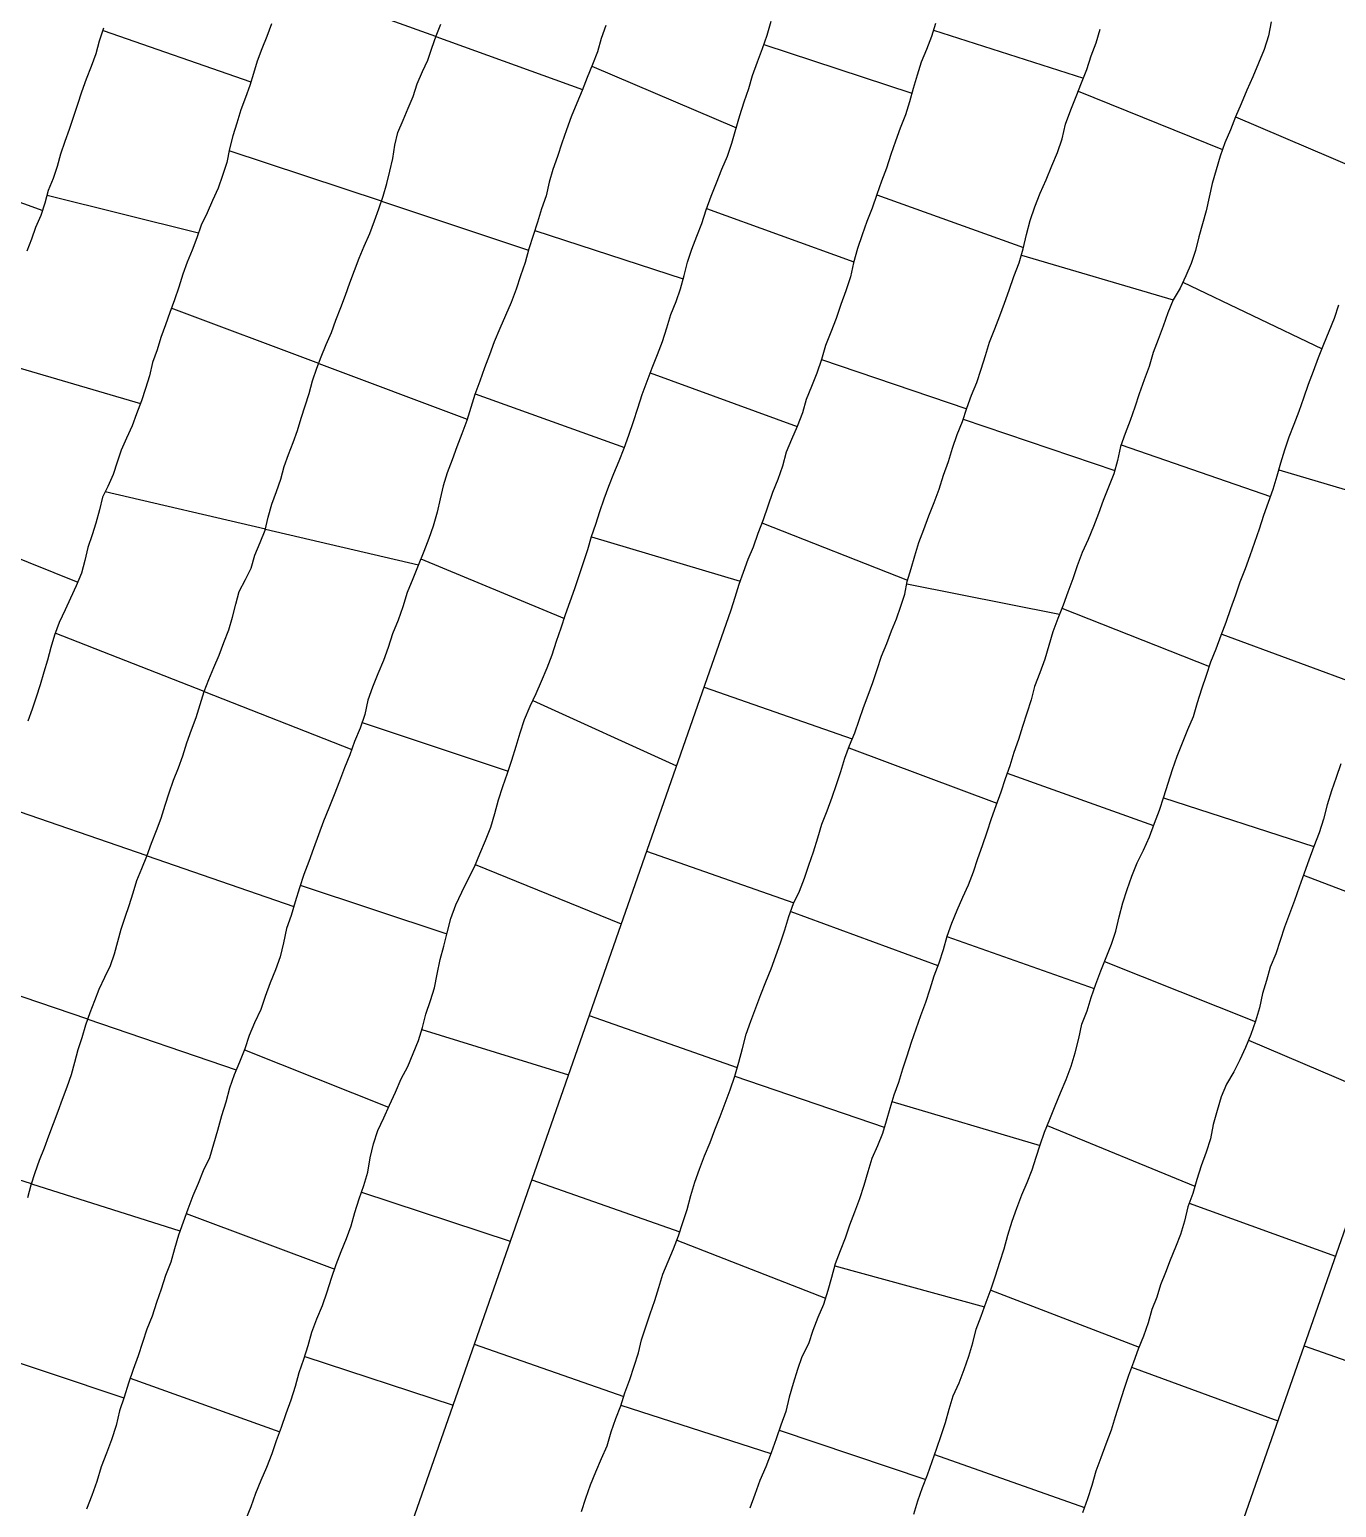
# Model space of a CAD drawing. Extents: x 703186 to 703989, y 1560402 to 1561368.
# Drawn here: x 703779.65 to 703817.19, y 1560447.54 to 1560489.99 of the extents above; entities that cross this region are included whole.
import ezdxf

# ---------------------------------------------------------------- set-up
doc = ezdxf.new("R2010")
doc.units = 0
doc.layers.add('10124_2002_REAL', color=30, linetype='Continuous')
doc.layers.add('AGROCAD PLL', color=7, linetype='Continuous')

msp = doc.modelspace()

# ---------------------------------------------------------------- linework, layer by layer
at = {"layer": '10124_2002_REAL'}
for points in [[(703813.668, 1560444.7559), (703842.9533, 1560528.3916), (703843.0714, 1560528.7292), (703843.1936, 1560529.0752), (703843.3265, 1560529.4408), (703843.4601, 1560529.786), (703843.5855, 1560530.1479), (703843.6998, 1560530.5166), (703843.8249, 1560530.8651), (703843.9325, 1560531.224), (703844.0522, 1560531.6025), (703844.157, 1560531.975), (703844.2707, 1560532.332), (703844.4293, 1560532.7102)], [(703779.5822, 1560483.6328), (703779.7164, 1560483.9733), (703779.829, 1560484.3087), (703779.9832, 1560484.6564), (703780.1024, 1560485.009), (703780.1924, 1560485.3711), (703780.3339, 1560485.717), (703780.453, 1560486.0605), (703780.5503, 1560486.4191), (703780.6688, 1560486.7784), (703780.7994, 1560487.1294), (703780.9175, 1560487.4946), (703781.0372, 1560487.8439), (703781.1557, 1560488.2015), (703781.2858, 1560488.5704), (703781.4331, 1560488.936), (703781.5608, 1560489.303), (703781.6613, 1560489.668), (703781.7874, 1560490.0324)], [(703786.5969, 1560490.1495), (703786.4625, 1560489.7871), (703786.3202, 1560489.4304), (703786.1888, 1560489.0827), (703786.0853, 1560488.7279), (703785.9753, 1560488.3847), (703785.8499, 1560488.0362), (703785.7222, 1560487.6834), (703785.6028, 1560487.2948), (703785.4861, 1560486.9358), (703785.397, 1560486.557), (703785.314, 1560486.1653), (703785.1898, 1560485.796), (703785.0681, 1560485.4293), (703784.9067, 1560485.0785), (703784.7525, 1560484.7198), (703784.5763, 1560484.3674), (703784.4584, 1560484.0038), (703784.3248, 1560483.6516), (703784.1799, 1560483.3051), (703784.0538, 1560482.9573), (703783.9381, 1560482.5868), (703783.809, 1560482.2211), (703783.6788, 1560481.8638), (703783.5548, 1560481.5068), (703783.4255, 1560481.1453), (703783.3118, 1560480.7838), (703783.181, 1560480.4239), (703783.0932, 1560480.0359), (703782.981, 1560479.6784), (703782.8651, 1560479.3238), (703782.7238, 1560478.9508), (703782.5963, 1560478.5998), (703782.4303, 1560478.2544), (703782.2831, 1560477.9075), (703782.1707, 1560477.5593), (703782.0517, 1560477.2043), (703781.903, 1560476.8625), (703781.7435, 1560476.5555), (703781.6594, 1560476.1939), (703781.5584, 1560475.8117), (703781.4472, 1560475.4702), (703781.3271, 1560475.1054), (703781.2368, 1560474.732), (703781.138, 1560474.3677), (703780.9892, 1560474.0049), (703780.8291, 1560473.6518), (703780.6722, 1560473.3157), (703780.5044, 1560472.9556), (703780.3643, 1560472.5934), (703780.265, 1560472.2357), (703780.1693, 1560471.8746), (703780.0561, 1560471.5248), (703779.9567, 1560471.1693), (703779.8444, 1560470.8126), (703779.7285, 1560470.4625), (703779.6, 1560470.1174)], [(703779.6023, 1560456.4382), (703779.6945, 1560456.8005), (703779.8084, 1560457.1608), (703779.9401, 1560457.5121), (703780.0789, 1560457.8625), (703780.2054, 1560458.2117), (703780.338, 1560458.564), (703780.4724, 1560458.917), (703780.5997, 1560459.268), (703780.7266, 1560459.621), (703780.8516, 1560459.97), (703780.9459, 1560460.3255), (703781.051, 1560460.6854), (703781.1657, 1560461.038), (703781.2704, 1560461.3968), (703781.3928, 1560461.7562), (703781.5241, 1560462.0978), (703781.6499, 1560462.4257), (703781.8089, 1560462.7713), (703781.9778, 1560463.1002), (703782.0856, 1560463.4415), (703782.1879, 1560463.7896), (703782.2843, 1560464.147), (703782.3929, 1560464.4887), (703782.5149, 1560464.8288), (703782.6255, 1560465.1867), (703782.732, 1560465.5417), (703782.8736, 1560465.8896), (703783.0204, 1560466.2423), (703783.151, 1560466.6213), (703783.2987, 1560466.9758), (703783.4263, 1560467.3377), (703783.5438, 1560467.7056), (703783.6604, 1560468.0661), (703783.7866, 1560468.4302), (703783.9248, 1560468.7771), (703784.0537, 1560469.1277), (703784.1659, 1560469.4993), (703784.2978, 1560469.8712), (703784.4387, 1560470.2304), (703784.5546, 1560470.5979), (703784.6612, 1560470.9687), (703784.798, 1560471.3176), (703784.947, 1560471.6619), (703785.0946, 1560472.0211), (703785.2307, 1560472.3844), (703785.3741, 1560472.744), (703785.4808, 1560473.1126), (703785.5801, 1560473.4785), (703785.6691, 1560473.8472), (703785.8503, 1560474.195), (703786.017, 1560474.5194), (703786.1258, 1560474.8901), (703786.277, 1560475.2515), (703786.4173, 1560475.6028), (703786.5042, 1560475.9769), (703786.6104, 1560476.3581), (703786.7478, 1560476.7141), (703786.8675, 1560477.0758), (703786.9608, 1560477.4327), (703787.0925, 1560477.7776), (703787.2212, 1560478.1221), (703787.3424, 1560478.4721), (703787.4565, 1560478.8223), (703787.5648, 1560479.1818), (703787.6855, 1560479.5376), (703787.7813, 1560479.8973), (703787.9064, 1560480.257), (703788.0315, 1560480.5905), (703788.1679, 1560480.937), (703788.3215, 1560481.2863), (703788.452, 1560481.6377), (703788.5944, 1560482.007), (703788.7211, 1560482.3561), (703788.8503, 1560482.7084), (703788.9819, 1560483.0692), (703789.1174, 1560483.4211), (703789.2609, 1560483.7692), (703789.4253, 1560484.1294), (703789.5593, 1560484.4889), (703789.6878, 1560484.8401), (703789.8083, 1560485.2024), (703789.9107, 1560485.5659), (703789.9959, 1560485.9174), (703790.0843, 1560486.2804), (703790.1469, 1560486.6622), (703790.2337, 1560487.0312), (703790.3825, 1560487.3856), (703790.5294, 1560487.7262), (703790.6686, 1560488.0667), (703790.7863, 1560488.4298), (703790.9357, 1560488.778), (703791.0918, 1560489.1058), (703791.2052, 1560489.4566), (703791.3315, 1560489.8066), (703791.4675, 1560490.1425)], [(703796.2014, 1560490.1085), (703796.07, 1560489.735), (703795.9605, 1560489.3494), (703795.8202, 1560488.9789), (703795.6648, 1560488.6137), (703795.529, 1560488.2393), (703795.3693, 1560487.8692), (703795.2095, 1560487.4836), (703795.0741, 1560487.1022), (703794.9428, 1560486.727), (703794.8114, 1560486.3449), (703794.6855, 1560485.9685), (703794.5811, 1560485.6042), (703794.4883, 1560485.2134), (703794.3552, 1560484.835), (703794.2387, 1560484.4565), (703794.1136, 1560484.0727), (703793.9939, 1560483.6881), (703793.8888, 1560483.297), (703793.7522, 1560482.9151), (703793.626, 1560482.53), (703793.4859, 1560482.1488), (703793.3226, 1560481.7723), (703793.1625, 1560481.4005), (703793.0013, 1560481.0198), (703792.8604, 1560480.6454), (703792.718, 1560480.2669), (703792.5826, 1560479.8885), (703792.4455, 1560479.5072), (703792.3226, 1560479.1292), (703792.2111, 1560478.7529), (703792.0665, 1560478.3755), (703791.9257, 1560478.0034), (703791.7854, 1560477.6315), (703791.6488, 1560477.257), (703791.5296, 1560476.8838), (703791.4458, 1560476.5105), (703791.361, 1560476.1198), (703791.2432, 1560475.7181), (703791.1212, 1560475.3635), (703790.9763, 1560474.9956), (703790.8102, 1560474.594), (703790.6583, 1560474.2091), (703790.5, 1560473.821), (703790.3774, 1560473.4084), (703790.2379, 1560473.0182), (703790.0743, 1560472.6255), (703789.9493, 1560472.2387), (703789.8187, 1560471.8653), (703789.6549, 1560471.4773), (703789.5025, 1560471.0979), (703789.3698, 1560470.7238), (703789.2795, 1560470.3129), (703789.1488, 1560469.9204), (703788.9864, 1560469.5349), (703788.849, 1560469.1571), (703788.6976, 1560468.7765), (703788.5565, 1560468.401), (703788.3968, 1560468.0057), (703788.2448, 1560467.6223), (703788.0964, 1560467.2458), (703787.9464, 1560466.8548), (703787.8098, 1560466.4674), (703787.6689, 1560466.0858), (703787.5309, 1560465.7177), (703787.4041, 1560465.3349), (703787.2837, 1560464.9352), (703787.1647, 1560464.5432), (703787.0273, 1560464.1696), (703786.9483, 1560463.7518), (703786.8475, 1560463.3498), (703786.711, 1560462.9797), (703786.5589, 1560462.6075), (703786.4228, 1560462.2087), (703786.2925, 1560461.8346), (703786.1151, 1560461.4538), (703785.9543, 1560461.0908), (703785.8338, 1560460.7107), (703785.6785, 1560460.3224), (703785.5243, 1560459.9618), (703785.3976, 1560459.5801), (703785.2881, 1560459.1736), (703785.1593, 1560458.7852), (703785.0506, 1560458.3679), (703784.9387, 1560457.9695), (703784.8192, 1560457.5827), (703784.6378, 1560457.2072), (703784.4896, 1560456.8451), (703784.3449, 1560456.486), (703784.2, 1560456.1051), (703784.06, 1560455.7321), (703783.9242, 1560455.3565), (703783.8148, 1560454.9655), (703783.7095, 1560454.5796), (703783.5581, 1560454.1937), (703783.4353, 1560453.8082), (703783.299, 1560453.4185), (703783.1674, 1560453.0299), (703783.0216, 1560452.6584), (703782.8905, 1560452.2756), (703782.7665, 1560451.8868), (703782.6305, 1560451.4964), (703782.4904, 1560451.1056), (703782.365, 1560450.7067), (703782.2309, 1560450.3101), (703782.1331, 1560449.8941), (703782.0044, 1560449.4802), (703781.8564, 1560449.0909), (703781.7113, 1560448.7028), (703781.5821, 1560448.2808), (703781.4358, 1560447.8821), (703781.2824, 1560447.4888)], [(703785.8672, 1560447.1853), (703786.0112, 1560447.5585), (703786.1498, 1560447.9471), (703786.3046, 1560448.3201), (703786.4645, 1560448.6948), (703786.6162, 1560449.0822), (703786.7478, 1560449.4616), (703786.8864, 1560449.8449), (703787.0234, 1560450.239), (703787.1669, 1560450.626), (703787.2937, 1560451.019), (703787.3905, 1560451.4119), (703787.5262, 1560451.7938), (703787.6552, 1560452.187), (703787.758, 1560452.5719), (703787.8984, 1560452.9565), (703788.067, 1560453.3322), (703788.1971, 1560453.7248), (703788.3277, 1560454.1232), (703788.4618, 1560454.51), (703788.5979, 1560454.8832), (703788.7537, 1560455.2599), (703788.888, 1560455.6294), (703788.9968, 1560456.007), (703789.1224, 1560456.4007), (703789.2489, 1560456.7824), (703789.3642, 1560457.1657), (703789.4312, 1560457.578), (703789.5331, 1560457.9816), (703789.655, 1560458.3626), (703789.8263, 1560458.7247), (703789.9882, 1560459.0952), (703790.1646, 1560459.4615), (703790.3239, 1560459.8439), (703790.5141, 1560460.202), (703790.6726, 1560460.579), (703790.8222, 1560460.949), (703790.9365, 1560461.3197), (703791.033, 1560461.7063), (703791.1705, 1560462.0974), (703791.2814, 1560462.4584), (703791.3594, 1560462.8517), (703791.4473, 1560463.2711), (703791.5469, 1560463.6581), (703791.6481, 1560464.0433), (703791.7523, 1560464.4513), (703791.8924, 1560464.8437), (703792.0656, 1560465.2126), (703792.249, 1560465.5798), (703792.4286, 1560465.9359), (703792.5815, 1560466.3121), (703792.7467, 1560466.6949), (703792.9017, 1560467.0796), (703793.0146, 1560467.4692), (703793.1238, 1560467.8571), (703793.244, 1560468.2455), (703793.3756, 1560468.6229), (703793.5052, 1560468.9994), (703793.6282, 1560469.4009), (703793.746, 1560469.7869), (703793.8668, 1560470.1732), (703794.0345, 1560470.5494), (703794.1985, 1560470.9115), (703794.3557, 1560471.273), (703794.5168, 1560471.65), (703794.6584, 1560472.031), (703794.7854, 1560472.4181), (703794.9245, 1560472.7995), (703795.0496, 1560473.1832), (703795.18, 1560473.56), (703795.3155, 1560473.9341), (703795.4381, 1560474.3055), (703795.5613, 1560474.6774), (703795.6848, 1560475.0512), (703795.7967, 1560475.4269), (703795.9151, 1560475.7797), (703796.0339, 1560476.1413), (703796.1524, 1560476.5086), (703796.2875, 1560476.875), (703796.4354, 1560477.235), (703796.5913, 1560477.6035), (703796.7301, 1560477.9663), (703796.8657, 1560478.3353), (703797.0014, 1560478.7298), (703797.1227, 1560479.1149), (703797.25, 1560479.5077), (703797.3912, 1560479.889), (703797.5307, 1560480.2722), (703797.6883, 1560480.6506), (703797.8365, 1560481.0309), (703797.9539, 1560481.419), (703798.0742, 1560481.7989), (703798.2218, 1560482.1762), (703798.3457, 1560482.5432), (703798.4539, 1560482.9225), (703798.5526, 1560483.3044), (703798.6781, 1560483.6836), (703798.8158, 1560484.0561), (703798.9578, 1560484.4123), (703799.0873, 1560484.8083), (703799.23, 1560485.2032), (703799.3817, 1560485.5877), (703799.536, 1560485.9789), (703799.6961, 1560486.3516), (703799.8279, 1560486.7249), (703799.9422, 1560487.1246), (703800.0511, 1560487.5154), (703800.1822, 1560487.9103), (703800.3153, 1560488.2913), (703800.4194, 1560488.6657), (703800.5633, 1560489.0607), (703800.7085, 1560489.4432), (703800.8359, 1560489.8297), (703800.952, 1560490.2319)], [(703805.6778, 1560490.1587), (703805.5587, 1560489.7855), (703805.416, 1560489.4141), (703805.2642, 1560489.0518), (703805.1508, 1560488.679), (703805.0358, 1560488.2918), (703804.9274, 1560487.9111), (703804.8159, 1560487.5347), (703804.6636, 1560487.1564), (703804.523, 1560486.7836), (703804.3922, 1560486.4002), (703804.2688, 1560486.0088), (703804.1229, 1560485.632), (703803.9917, 1560485.2492), (703803.8517, 1560484.8601), (703803.7049, 1560484.4764), (703803.5648, 1560484.0871), (703803.4338, 1560483.696), (703803.3186, 1560483.2908), (703803.2293, 1560482.8805), (703803.0979, 1560482.4844), (703802.9582, 1560482.0876), (703802.8239, 1560481.6893), (703802.6636, 1560481.2982), (703802.5187, 1560480.9083), (703802.3984, 1560480.5099), (703802.2668, 1560480.1207), (703802.109, 1560479.7385), (703801.959, 1560479.3593), (703801.8516, 1560478.9758), (703801.7042, 1560478.5814), (703801.5369, 1560478.2155), (703801.3802, 1560477.8486), (703801.2814, 1560477.4437), (703801.1433, 1560477.0657), (703800.9915, 1560476.6896), (703800.8583, 1560476.2991), (703800.7237, 1560475.9061), (703800.5704, 1560475.5149), (703800.4395, 1560475.1227), (703800.2796, 1560474.7658), (703800.1539, 1560474.3939), (703800.0284, 1560474.046), (703799.9125, 1560473.6695), (703799.7989, 1560473.3079), (703787.4053, 1560437.8662)], [(703795.5052, 1560447.4193), (703795.6291, 1560447.8064), (703795.762, 1560448.1861), (703795.9178, 1560448.5579), (703796.0822, 1560448.9385), (703796.2443, 1560449.3087), (703796.3576, 1560449.7082), (703796.4875, 1560450.0868), (703796.6322, 1560450.4536), (703796.7538, 1560450.8308), (703796.8941, 1560451.2149), (703797.02, 1560451.5903), (703797.1389, 1560451.974), (703797.2337, 1560452.3474), (703797.3537, 1560452.7202), (703797.4804, 1560453.0946), (703797.611, 1560453.4767), (703797.7282, 1560453.8537), (703797.8441, 1560454.234), (703797.9951, 1560454.6037), (703798.1459, 1560454.9667), (703798.288, 1560455.333), (703798.4173, 1560455.7213), (703798.5383, 1560456.0969), (703798.6419, 1560456.4951), (703798.7646, 1560456.8811), (703798.8906, 1560457.2506), (703799.0419, 1560457.633), (703799.2042, 1560458.0212), (703799.3396, 1560458.3836), (703799.4932, 1560458.7642), (703799.6368, 1560459.1495), (703799.7738, 1560459.5325), (703799.9076, 1560459.9253), (703800.0245, 1560460.3257), (703800.1327, 1560460.7201), (703800.2389, 1560461.1267), (703800.3712, 1560461.5062), (703800.5156, 1560461.8872), (703800.6614, 1560462.2658), (703800.8025, 1560462.6344), (703800.951, 1560463.0098), (703801.0897, 1560463.3852), (703801.2241, 1560463.7576), (703801.343, 1560464.1298), (703801.4645, 1560464.5106), (703801.5997, 1560464.8801), (703801.7642, 1560465.2397), (703801.9076, 1560465.6097), (703802.0348, 1560465.9886), (703802.1721, 1560466.3686), (703802.2907, 1560466.7704), (703802.4088, 1560467.16), (703802.5583, 1560467.5434), (703802.7052, 1560467.9346), (703802.8342, 1560468.3), (703802.9595, 1560468.6784), (703803.0715, 1560469.0555), (703803.2089, 1560469.4229), (703803.3537, 1560469.7844), (703803.4829, 1560470.1495), (703803.6062, 1560470.51), (703803.7446, 1560470.8706), (703803.8753, 1560471.2346), (703803.9953, 1560471.6098), (703804.1255, 1560471.9848), (703804.2783, 1560472.3563), (703804.4113, 1560472.7136), (703804.5511, 1560473.0599), (703804.6829, 1560473.4266), (703804.7893, 1560473.7713), (703804.861, 1560474.1327), (703804.9797, 1560474.502), (703805.0848, 1560474.8713), (703805.1935, 1560475.25), (703805.3357, 1560475.629), (703805.4789, 1560476.0176), (703805.6334, 1560476.4035), (703805.778, 1560476.7888), (703805.9074, 1560477.1862), (703806.0434, 1560477.5764), (703806.1621, 1560477.9636), (703806.3018, 1560478.3552), (703806.4467, 1560478.7265), (703806.576, 1560479.108), (703806.7113, 1560479.4839), (703806.8577, 1560479.8503), (703806.9836, 1560480.2349), (703807.1074, 1560480.6222), (703807.2271, 1560481.0095), (703807.3748, 1560481.3919), (703807.5189, 1560481.7604), (703807.6571, 1560482.1298), (703807.7914, 1560482.5002), (703807.9236, 1560482.8899), (703808.0774, 1560483.283), (703808.1963, 1560483.6866), (703808.2903, 1560484.101), (703808.3976, 1560484.5043), (703808.5253, 1560484.8964), (703808.6846, 1560485.283), (703808.8514, 1560485.6695), (703809.0164, 1560486.0681), (703809.1806, 1560486.4584), (703809.3098, 1560486.8502), (703809.4104, 1560487.2725), (703809.5576, 1560487.6773), (703809.7152, 1560488.0689), (703809.8708, 1560488.4531), (703810.0195, 1560488.8383), (703810.1487, 1560489.2291), (703810.2902, 1560489.6097), (703810.4084, 1560489.9949)], [(703815.3217, 1560490.2129), (703815.2411, 1560489.8088), (703815.1202, 1560489.4181), (703814.958, 1560489.0213), (703814.7896, 1560488.6277), (703814.6218, 1560488.2415), (703814.4535, 1560487.857), (703814.2924, 1560487.4786), (703814.1446, 1560487.1085), (703813.9846, 1560486.7296), (703813.8563, 1560486.3457), (703813.7358, 1560485.9534), (703813.6256, 1560485.5675), (703813.5389, 1560485.1749), (703813.4487, 1560484.7846), (703813.3428, 1560484.4029), (703813.2364, 1560484.0295), (703813.143, 1560483.6443), (703813.0194, 1560483.2679), (703812.8666, 1560482.9117), (703812.6998, 1560482.5632), (703812.4994, 1560482.2189), (703812.3479, 1560481.8496), (703812.2128, 1560481.4626), (703812.0682, 1560481.0873), (703811.9322, 1560480.708), (703811.8126, 1560480.3126), (703811.6653, 1560479.9279), (703811.5283, 1560479.5261), (703811.4012, 1560479.1376), (703811.2628, 1560478.7593), (703811.1217, 1560478.3876), (703810.9903, 1560478.0068), (703810.9026, 1560477.6062), (703810.7976, 1560477.224), (703810.6411, 1560476.8442), (703810.487, 1560476.4623), (703810.3549, 1560476.0879), (703810.211, 1560475.7124), (703810.0572, 1560475.3427), (703809.8918, 1560474.9673), (703809.7433, 1560474.5846), (703809.6196, 1560474.2062), (703809.472, 1560473.8301), (703809.3391, 1560473.4488), (703809.1911, 1560473.0738), (703809.0415, 1560472.6882), (703808.9275, 1560472.2955), (703808.8195, 1560471.9061), (703808.6757, 1560471.5129), (703808.5169, 1560471.1149), (703808.4196, 1560470.7334), (703808.3026, 1560470.3539), (703808.1778, 1560469.9719), (703808.0563, 1560469.5966), (703807.9239, 1560469.2165), (703807.811, 1560468.8342), (703807.6778, 1560468.4599), (703807.5526, 1560468.082), (703807.4112, 1560467.6907), (703807.2766, 1560467.3113), (703807.1484, 1560466.9327), (703807.019, 1560466.5416), (703806.8846, 1560466.1675), (703806.7521, 1560465.7864), (703806.6094, 1560465.4132), (703806.4475, 1560465.0535), (703806.2886, 1560464.6853), (703806.1304, 1560464.3116), (703805.998, 1560463.9378), (703805.8975, 1560463.5498), (703805.7714, 1560463.1688), (703805.6247, 1560462.7928), (703805.5075, 1560462.419), (703805.3827, 1560462.0355), (703805.2418, 1560461.6577), (703805.1107, 1560461.2761), (703804.975, 1560460.8897), (703804.8517, 1560460.5025), (703804.7273, 1560460.1277), (703804.6073, 1560459.743), (703804.4798, 1560459.382), (703804.3658, 1560458.9977), (703804.2607, 1560458.6313), (703804.1476, 1560458.2762), (703804.0106, 1560457.9212), (703803.8463, 1560457.5542), (703803.7262, 1560457.1737), (703803.6128, 1560456.7788), (703803.4897, 1560456.399), (703803.3467, 1560456.0163), (703803.2062, 1560455.6456), (703803.0753, 1560455.2743), (703802.9336, 1560454.9029), (703802.7945, 1560454.5354), (703802.687, 1560454.1449), (703802.5807, 1560453.7653), (703802.4583, 1560453.3684), (703802.2951, 1560452.9897), (703802.1553, 1560452.6218), (703802.0244, 1560452.231), (703801.8395, 1560451.8636), (703801.7066, 1560451.4946), (703801.583, 1560451.0999), (703801.4736, 1560450.7014), (703801.3782, 1560450.2869), (703801.2317, 1560449.8991), (703801.0989, 1560449.5019), (703800.9539, 1560449.104), (703800.7978, 1560448.7004), (703800.6325, 1560448.3098), (703800.4834, 1560447.9123), (703800.3439, 1560447.515)], [(703805.0491, 1560447.3421), (703805.167, 1560447.7281), (703805.3047, 1560448.1076), (703805.4455, 1560448.4764), (703805.5771, 1560448.8595), (703805.711, 1560449.2389), (703805.8412, 1560449.6052), (703805.9599, 1560449.9802), (703806.0706, 1560450.3541), (703806.179, 1560450.7435), (703806.3538, 1560451.1116), (703806.4941, 1560451.4969), (703806.6337, 1560451.877), (703806.7488, 1560452.264), (703806.8467, 1560452.6529), (703806.9832, 1560453.0343), (703807.1293, 1560453.4284), (703807.2772, 1560453.8132), (703807.4022, 1560454.1888), (703807.5193, 1560454.5782), (703807.6429, 1560454.9685), (703807.752, 1560455.3597), (703807.8766, 1560455.7568), (703808.009, 1560456.1359), (703808.1537, 1560456.5131), (703808.3065, 1560456.8712), (703808.4494, 1560457.2306), (703808.5629, 1560457.594), (703808.6816, 1560457.9478), (703808.8044, 1560458.3177), (703808.957, 1560458.6883), (703809.1106, 1560459.0741), (703809.2652, 1560459.4437), (703809.4318, 1560459.8262), (703809.5689, 1560460.2096), (703809.685, 1560460.5939), (703809.7944, 1560461.0063), (703809.8824, 1560461.4171), (703810.0317, 1560461.8009), (703810.1503, 1560462.1823), (703810.2795, 1560462.5693), (703810.4219, 1560462.9485), (703810.5735, 1560463.3291), (703810.7265, 1560463.7124), (703810.8536, 1560464.0914), (703810.9461, 1560464.5037), (703811.0542, 1560464.8992), (703811.1769, 1560465.2848), (703811.3171, 1560465.6688), (703811.4709, 1560466.0483), (703811.6477, 1560466.4202), (703811.8262, 1560466.7977), (703811.9641, 1560467.1911), (703812.1111, 1560467.5607), (703812.2355, 1560467.9458), (703812.3594, 1560468.3409), (703812.4805, 1560468.7296), (703812.6171, 1560469.1171), (703812.7678, 1560469.4979), (703812.9222, 1560469.8819), (703813.0832, 1560470.2599), (703813.2027, 1560470.6545), (703813.3217, 1560471.0518), (703813.4633, 1560471.4387), (703813.5853, 1560471.8243), (703813.7331, 1560472.2008), (703813.8833, 1560472.5879), (703814.023, 1560472.9665), (703814.1623, 1560473.3576), (703814.2976, 1560473.746), (703814.4298, 1560474.1254), (703814.5764, 1560474.5049), (703814.7178, 1560474.8825), (703814.8458, 1560475.2666), (703814.9774, 1560475.6464), (703815.1038, 1560476.0341), (703815.2427, 1560476.4161), (703815.3778, 1560476.7886), (703815.4893, 1560477.1722), (703815.5993, 1560477.5413), (703815.7127, 1560477.9174), (703815.837, 1560478.2908), (703815.9812, 1560478.6513), (703816.1182, 1560479.0214), (703816.2592, 1560479.4115), (703816.3871, 1560479.7977), (703816.5353, 1560480.1752), (703816.6741, 1560480.5631), (703816.835, 1560480.9485), (703816.984, 1560481.3243), (703817.134, 1560481.6985), (703817.263, 1560482.0762)], [(703817.3201, 1560468.8985), (703817.1823, 1560468.5062), (703817.0499, 1560468.1167), (703816.9259, 1560467.7147), (703816.8224, 1560467.3094), (703816.6926, 1560466.9122), (703816.5407, 1560466.5227), (703816.4028, 1560466.1312), (703816.2679, 1560465.7507), (703816.1184, 1560465.3576), (703815.9882, 1560464.9714), (703815.846, 1560464.5889), (703815.6978, 1560464.1997), (703815.5716, 1560463.8215), (703815.4482, 1560463.4384), (703815.2911, 1560463.0583), (703815.1809, 1560462.6724), (703815.0678, 1560462.2956), (703814.978, 1560461.8827), (703814.866, 1560461.5074), (703814.7366, 1560461.1253), (703814.5763, 1560460.7475), (703814.4208, 1560460.3904), (703814.2415, 1560460.0445), (703814.0314, 1560459.6904), (703813.8767, 1560459.3258), (703813.765, 1560458.9402), (703813.6521, 1560458.5333), (703813.5711, 1560458.1272), (703813.4463, 1560457.7363), (703813.303, 1560457.3448), (703813.1815, 1560456.951), (703813.0645, 1560456.5567), (703812.9247, 1560456.1716), (703812.8232, 1560455.7609), (703812.7128, 1560455.379), (703812.5671, 1560455.0096), (703812.4154, 1560454.6434), (703812.2804, 1560454.2856), (703812.1409, 1560453.9335), (703812.0357, 1560453.5763), (703811.892, 1560453.2227), (703811.7793, 1560452.8382), (703811.6475, 1560452.455), (703811.5004, 1560452.0817), (703811.36, 1560451.7062), (703811.2184, 1560451.3213), (703811.0893, 1560450.9246), (703810.9589, 1560450.5334), (703810.8392, 1560450.1406), (703810.7172, 1560449.751), (703810.5716, 1560449.3517), (703810.4219, 1560448.9653), (703810.2831, 1560448.5792), (703810.1618, 1560448.1705), (703810.0399, 1560447.7791), (703809.9004, 1560447.3792)]]:
    msp.add_lwpolyline(points, dxfattribs=at)
at = {"layer": 'AGROCAD PLL', "color": 3, "true_color": 0x00ff00}
for points in [[(703791.3237, 1560489.7851), (703787.1193, 1560491.3023)], [(703805.6164, 1560489.9662), (703809.9242, 1560488.5914)], [(703781.7613, 1560489.957), (703786.0082, 1560488.4874)], [(703791.3237, 1560489.7851), (703795.5381, 1560488.2643)], [(703791.3237, 1560489.7851), (703795.5381, 1560488.2643)], [(703800.7478, 1560489.5625), (703804.9986, 1560488.1613)], [(703795.8014, 1560488.9346), (703799.9542, 1560487.1675)], [(703809.776, 1560488.219), (703813.9213, 1560486.5402)], [(703814.2935, 1560487.4813), (703818.472, 1560485.7023)], [(703775.7921, 1560486.3238), (703780.0289, 1560484.7915)], [(703780.1562, 1560485.2254), (703784.5041, 1560484.1447)], [(703789.7589, 1560485.054), (703793.9834, 1560483.649)], [(703789.7589, 1560485.054), (703793.9834, 1560483.649)], [(703803.9892, 1560485.2424), (703808.2051, 1560483.7255)], [(703799.1009, 1560484.846), (703803.3266, 1560483.319)], [(703794.1608, 1560484.2174), (703798.4266, 1560482.8269)], [(703808.1426, 1560483.5044), (703812.5004, 1560482.2206)], [(703808.1426, 1560483.5044), (703812.5001, 1560482.2206)], [(703787.957, 1560480.3919), (703783.7214, 1560481.9807)], [(703778.4892, 1560480.5175), (703782.8352, 1560479.245)], [(703797.476, 1560480.122), (703801.7047, 1560478.5826)], [(703797.476, 1560480.122), (703801.7047, 1560478.5826)], [(703811.0088, 1560478.0605), (703815.3018, 1560476.5792)], [(703786.4253, 1560475.6371), (703790.8195, 1560474.6164)], [(703786.4253, 1560475.6371), (703790.8195, 1560474.6164)], [(703800.6883, 1560475.8159), (703804.8747, 1560474.1754)], [(703795.7934, 1560475.4159), (703800.0638, 1560474.144)], [(703790.8877, 1560474.7815), (703795.0143, 1560473.0748)], [(703804.8482, 1560474.0684), (703809.2398, 1560473.1972)], [(703799.0275, 1560471.1021), (703803.2851, 1560469.6132)], [(703794.1083, 1560470.7123), (703798.2373, 1560468.8422)], [(703803.1848, 1560469.3586), (703807.439, 1560467.7676)], [(703807.7364, 1560468.6244), (703811.9419, 1560467.1278)], [(703812.2253, 1560467.9142), (703816.5398, 1560466.5205)], [(703812.2253, 1560467.9142), (703816.5399, 1560466.5204)], [(703783.0236, 1560466.2516), (703778.7967, 1560467.7082)], [(703783.0236, 1560466.2516), (703787.242, 1560464.798)], [(703783.0236, 1560466.2516), (703787.242, 1560464.798)], [(703797.3771, 1560466.3823), (703801.6098, 1560464.9022)], [(703792.4549, 1560466.0005), (703796.6477, 1560464.2964)], [(703816.2464, 1560465.6941), (703820.441, 1560464.0989)], [(703801.5153, 1560464.6495), (703805.7453, 1560463.1018)], [(703805.9985, 1560463.9392), (703810.2358, 1560462.4383)], [(703781.3254, 1560461.5582), (703785.5864, 1560460.107)], [(703781.3254, 1560461.5582), (703785.5864, 1560460.107)], [(703795.7267, 1560461.6626), (703799.9805, 1560460.175)], [(703785.8232, 1560460.6842), (703789.9597, 1560459.0299)], [(703799.9057, 1560459.9199), (703804.2047, 1560458.4555)], [(703779.7043, 1560456.8315), (703775.4579, 1560458.1739)], [(703794.0762, 1560456.9428), (703798.3289, 1560455.4557)], [(703779.7043, 1560456.8315), (703783.9699, 1560455.483)], [(703779.7043, 1560456.8315), (703783.9699, 1560455.483)], [(703789.1872, 1560456.5961), (703793.4598, 1560455.1801)], [(703812.9631, 1560456.2773), (703817.1678, 1560454.7509)], [(703802.7789, 1560454.4786), (703807.0797, 1560453.2947)], [(703792.4258, 1560452.2231), (703796.7187, 1560450.7219)], [(703778.0592, 1560452.1188), (703782.3575, 1560450.6845)], [(703778.0592, 1560452.1188), (703782.3575, 1560450.6845)], [(703787.553, 1560451.8753), (703791.8152, 1560450.477)], [(703816.266, 1560452.1756), (703820.4862, 1560450.6979)], [(703811.3081, 1560451.5652), (703815.5109, 1560450.019)], [(703796.6395, 1560450.4762), (703800.9475, 1560449.0874)]]:
    msp.add_lwpolyline(points, dxfattribs=at)
at = {"layer": 'AGROCAD PLL', "color": 1, "true_color": 0xff0000}
for points in [[(703789.7589, 1560485.054), (703785.3867, 1560486.5082)], [(703787.957, 1560480.3919), (703792.2226, 1560478.7918)], [(703787.957, 1560480.3919), (703792.2226, 1560478.7918)], [(703792.4513, 1560479.5232), (703796.7361, 1560477.9826)], [(703806.4698, 1560478.7946), (703810.8237, 1560477.319)], [(703786.4253, 1560475.6371), (703781.8219, 1560476.7065)], [(703776.7962, 1560475.8214), (703781.0341, 1560474.1144)], [(703809.3068, 1560473.367), (703813.5443, 1560471.6947)], [(703784.6627, 1560470.9725), (703780.3859, 1560472.6493)], [(703784.6627, 1560470.9725), (703788.9044, 1560469.3093)], [(703784.6627, 1560470.9725), (703788.9044, 1560469.3093)], [(703810.5304, 1560463.2208), (703814.8624, 1560461.4953)], [(703810.5304, 1560463.2208), (703814.8619, 1560461.4954)], [(703808.8831, 1560458.5088), (703813.1254, 1560456.762)], [(703784.1533, 1560455.9807), (703788.4169, 1560454.3804)], [(703798.24, 1560455.2092), (703802.5146, 1560453.551)], [(703807.2651, 1560453.7816), (703811.5251, 1560452.1443)], [(703782.5422, 1560451.2501), (703786.8377, 1560449.7102)], [(703805.6469, 1560449.0572), (703809.9553, 1560447.5366)]]:
    msp.add_lwpolyline(points, dxfattribs=at)
at = {"layer": 'AGROCAD PLL', "color": 5, "true_color": 0x0000ff}
for points in [[(703812.7787, 1560482.728), (703816.7787, 1560480.8135)], [(703802.3976, 1560480.5076), (703806.572, 1560479.0961)], [(703802.3976, 1560480.5076), (703806.5718, 1560479.0962)], [(703815.5403, 1560477.3434), (703819.7746, 1560476.0815)], [(703813.8962, 1560472.6229), (703818.0514, 1560471.0896)], [(703789.2024, 1560470.0812), (703793.3968, 1560468.6845)], [(703787.4282, 1560465.4077), (703791.64, 1560464.0126)], [(703781.3254, 1560461.5582), (703777.1184, 1560462.991)], [(703790.9195, 1560461.2646), (703795.1332, 1560459.9654)], [(703814.6651, 1560460.9568), (703818.736, 1560459.2295)], [(703804.4245, 1560459.1956), (703808.677, 1560457.9341)], [(703804.4245, 1560459.1956), (703808.677, 1560457.9341)], [(703801.1822, 1560449.7512), (703805.3945, 1560448.3428)]]:
    msp.add_lwpolyline(points, dxfattribs=at)

doc.saveas('drawing.dxf')
